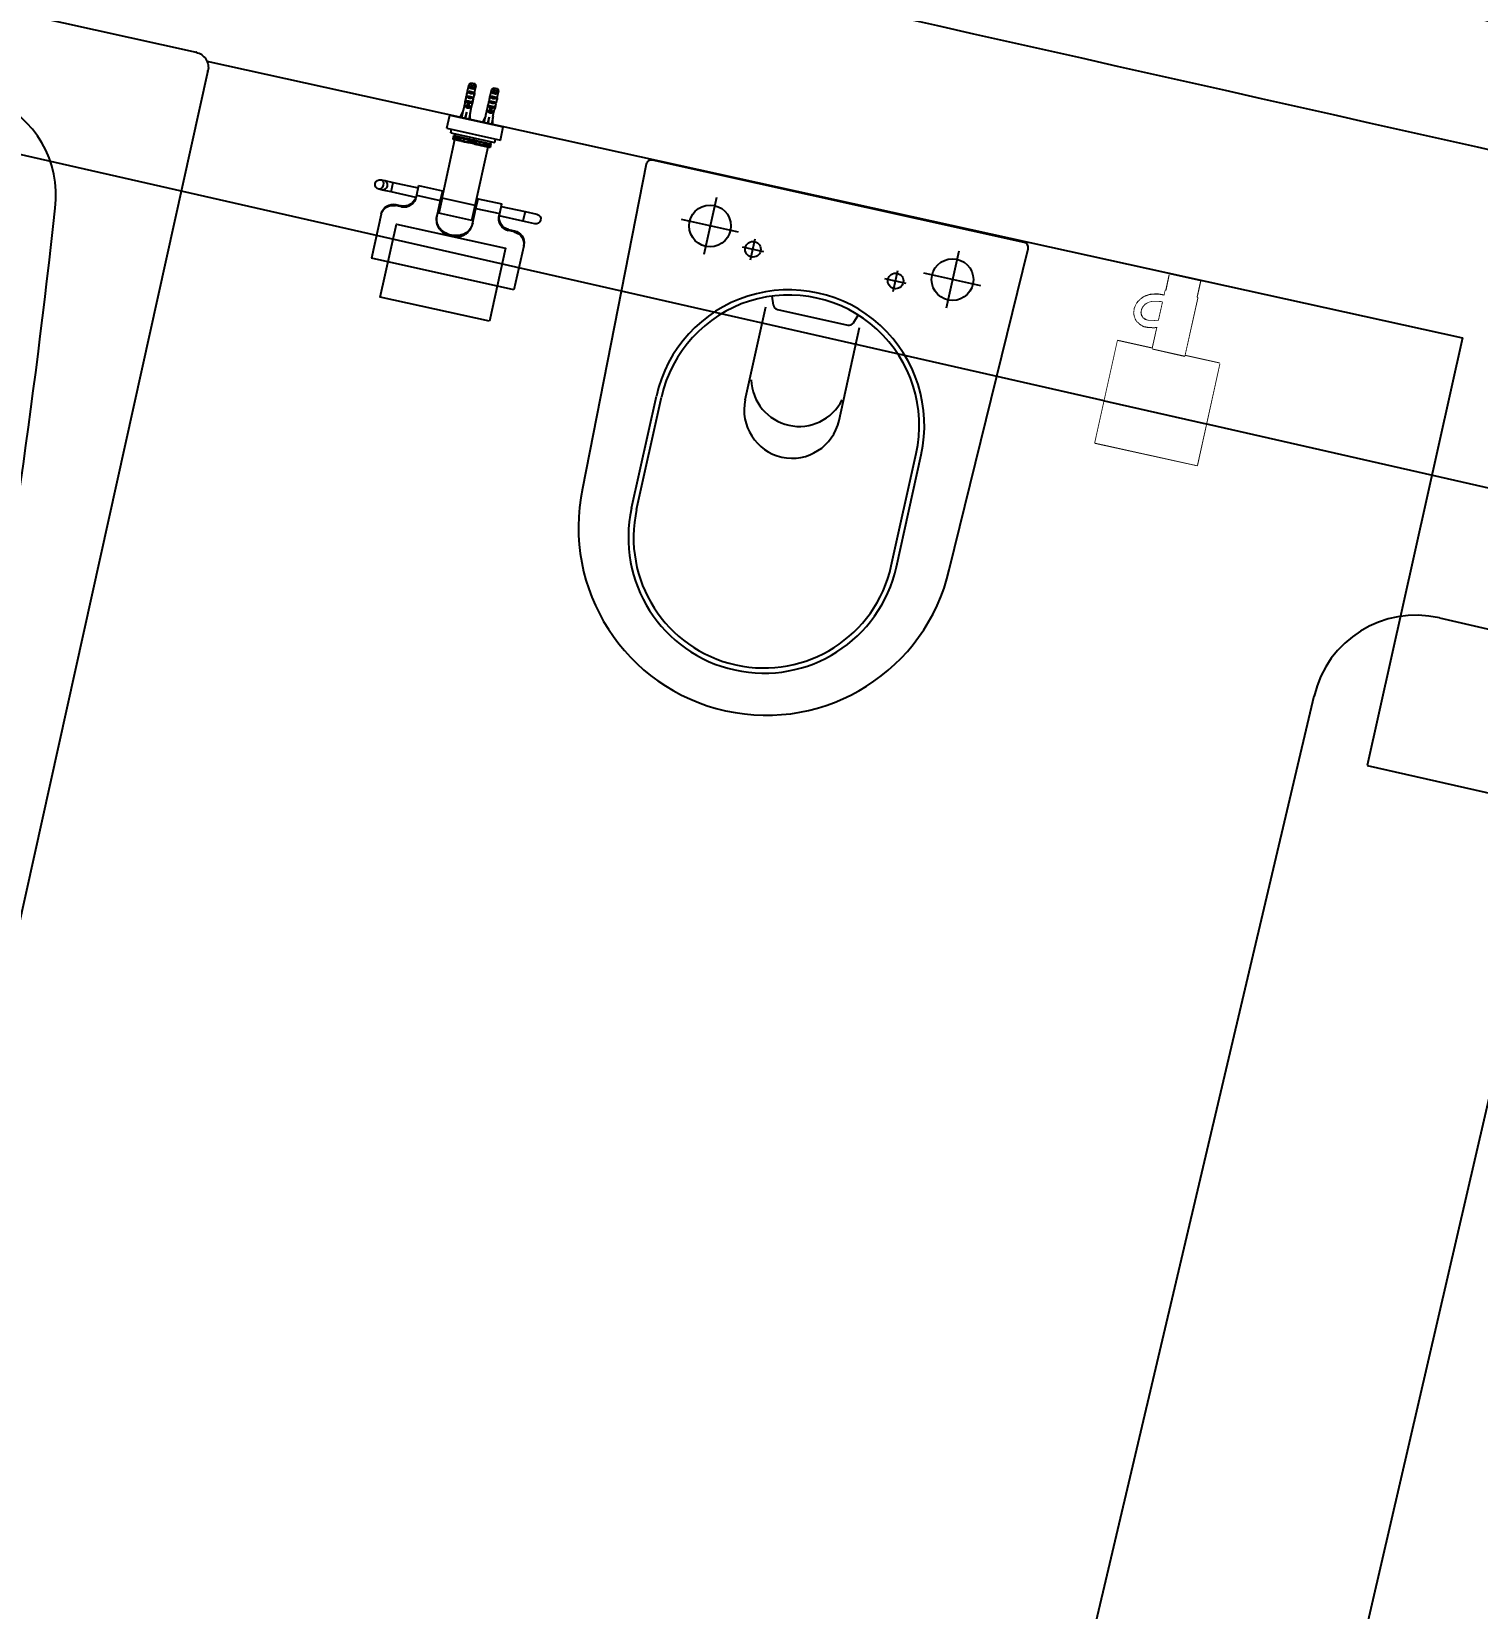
# Model space of a CAD drawing. Extents: x -678889171 to 586587, y -792238163 to 335485.
# Drawn here: x 73571 to 74956, y 25237 to 26748 of the extents above; entities that cross this region are included whole.
import ezdxf

# ---------------------------------------------------------------- set-up
doc = ezdxf.new("R2010")
doc.units = 0
doc.header["$MEASUREMENT"] = 0
doc.set_wipeout_variables(frame=1)
doc.layers.get('0').update_dxf_attribs({"color": 8})
for name, color, linetype in [('E-POW-WIR-NO', 4, 'Continuous'), ('loop line emped', 1, 'Continuous'), ('XR-A-7TH8TH$0$XR-A-TYP-7-8-9-10$0$A-FURN-SANT', 252, 'Continuous'), ('XR-A-7TH8TH$0$XR-A-TYP-7-8-9-10$0$A-WALL', 252, 'Continuous'), ('XR-A-7TH8TH$0$XR-A-TYP-7-8-9-10$0$TYPICAL TYPES$0$WC-OUTL', 252, 'Continuous'), ('XR-A-9TH-FLOOR$0$A-WALL', 252, 'Continuous')]:
    doc.layers.add(name, color=color, linetype=linetype)

# ---------------------------------------------------------------- blocks, each defined once
blk = doc.blocks.new('XR-A-7TH8TH$0$XR-A-TYP-7-8-9-10$0$TYPICAL TYPES$0$XREF_3BR$0$SE4')
at = {"layer": 'XR-A-7TH8TH$0$XR-A-TYP-7-8-9-10$0$A-FURN-SANT'}
for p, q in [((416.2, 481.1), (410.3, 481.1)), ((410.3, 475.3), (410.3, 481.1)), ((411.2, 479.3), (415.2, 479.3)), ((411.2, 479.3), (411.2, 478.3)), ((411.5, 482.3), (414.9, 482.3)), ((415.2, 479.3), (415.2, 478.3)), ((416.2, 475.3), (416.2, 481.1)), ((435.2, 481.1), (429.3, 481.1)), ((429.3, 475.3), (429.3, 481.1)), ((430.2, 479.3), (434.2, 479.3)), ((430.2, 479.3), (430.2, 478.3)), ((430.5, 482.3), (433.9, 482.3)), ((434.2, 479.3), (434.2, 478.3)), ((435.2, 475.3), (435.2, 481.1)), ((410.2, 473.4), (410.4, 473.4)), ((410.2, 468.4), (410.2, 466.8)), ((410.2, 467.5), (410.5, 467.5)), ((410.3, 475.3), (410.3, 475.2)), ((410.3, 475.2), (410.3, 475.2)), ((415.2, 478.3), (411.2, 478.3)), ((411.2, 475.3), (415.2, 475.3)), ((411.2, 475.3), (411.2, 474.3)), ((415.2, 474.3), (411.2, 474.3)), ((411.2, 471.3), (415.2, 471.3)), ((411.2, 471.3), (411.2, 470.3)), ((415.2, 470.3), (411.2, 470.3)), ((411.2, 467.3), (412.5, 467.3)), ((411.2, 467.3), (411.2, 466.4)), ((412.5, 466.4), (411.2, 466.4)), ((412.5, 467.3), (412.5, 467.5)), ((413.2, 467.3), (412.5, 467.3)), ((412.5, 463.8), (412.5, 467.3)), ((414, 467.3), (413.2, 467.3)), ((414, 467.3), (414, 467.5)), ((414, 467.3), (415.2, 467.3)), ((414, 463.8), (414, 467.3)), ((415.2, 466.4), (414, 466.4)), ((415.2, 475.3), (415.2, 474.3)), ((415.2, 471.3), (415.2, 470.3)), ((415.2, 467.3), (415.2, 466.4)), ((416.2, 467.5), (415.9, 467.5)), ((416.2, 473.4), (416, 473.4)), ((416.2, 475.3), (416.2, 475.2)), ((416.2, 475.2), (416.2, 475.2)), ((416.2, 466.8), (416.2, 468.4)), ((429.2, 473.4), (429.4, 473.4)), ((429.2, 468.4), (429.2, 466.8)), ((429.2, 467.5), (429.5, 467.5)), ((429.3, 475.3), (429.3, 475.2)), ((429.3, 475.2), (429.3, 475.2)), ((434.2, 478.3), (430.2, 478.3)), ((430.2, 475.3), (434.2, 475.3)), ((430.2, 475.3), (430.2, 474.3)), ((434.2, 474.3), (430.2, 474.3)), ((430.2, 471.3), (434.2, 471.3)), ((430.2, 471.3), (430.2, 470.3)), ((434.2, 470.3), (430.2, 470.3)), ((430.2, 467.3), (431.5, 467.3)), ((430.2, 467.3), (430.2, 466.4)), ((431.5, 466.4), (430.2, 466.4)), ((431.5, 467.3), (431.5, 467.5)), ((432.2, 467.3), (431.5, 467.3)), ((431.5, 463.8), (431.5, 467.3)), ((433, 467.3), (432.2, 467.3)), ((433, 467.3), (433, 467.5)), ((433, 467.3), (434.2, 467.3)), ((433, 463.8), (433, 467.3)), ((434.2, 466.4), (433, 466.4)), ((434.2, 475.3), (434.2, 474.3)), ((434.2, 471.3), (434.2, 470.3)), ((434.2, 467.3), (434.2, 466.4)), ((435.2, 467.5), (434.9, 467.5)), ((435.2, 473.4), (435, 473.4)), ((435.2, 475.3), (435.2, 475.2)), ((435.2, 475.2), (435.2, 475.2)), ((435.2, 466.8), (435.2, 468.4)), ((409, 452.8), (410.2, 458.3)), ((410.2, 459.3), (410.3, 459.3)), ((410.2, 459.3), (410.2, 458.3)), ((410.3, 465.7), (410.3, 465.7)), ((410.3, 465.7), (410.3, 465.5)), ((410.3, 459.3), (410.3, 465.5)), ((411.2, 463.3), (412.5, 463.3)), ((411.2, 463.3), (411.2, 462.4)), ((415.2, 462.4), (411.2, 462.4)), ((414, 463.8), (412.5, 463.8)), ((412.5, 463.2), (412.5, 463.8)), ((414, 463.2), (412.5, 463.2)), ((413.2, 452.8), (413.2, 458.3)), ((414, 463.2), (414, 463.8)), ((414, 463.3), (415.2, 463.3)), ((415.2, 463.3), (415.2, 462.4)), ((416.2, 465.7), (416.2, 465.5)), ((416.2, 465.7), (416.2, 465.7)), ((416.2, 459.3), (416.2, 465.5)), ((416.2, 459.3), (416.2, 459.3)), ((416.2, 458.3), (416.2, 459.3)), ((417.5, 452.8), (416.2, 458.3)), ((428, 452.8), (429.2, 458.3)), ((429.3, 459.3), (429.2, 459.3)), ((429.2, 459.3), (429.2, 458.3)), ((429.3, 465.7), (429.3, 465.7)), ((429.3, 465.7), (429.3, 465.5)), ((429.3, 459.3), (429.3, 465.5)), ((430.2, 463.3), (431.5, 463.3)), ((430.2, 463.3), (430.2, 462.4)), ((434.2, 462.4), (430.2, 462.4)), ((433, 463.8), (431.5, 463.8)), ((431.5, 463.2), (431.5, 463.8)), ((433, 463.2), (431.5, 463.2)), ((432.2, 452.8), (432.2, 458.3)), ((433, 463.2), (433, 463.8)), ((433, 463.3), (434.2, 463.3)), ((434.2, 463.3), (434.2, 462.4)), ((435.2, 465.7), (435.2, 465.5)), ((435.2, 465.7), (435.2, 465.7)), ((435.2, 459.3), (435.2, 465.5)), ((435.2, 459.3), (435.2, 459.3)), ((435.2, 458.3), (435.2, 459.3)), ((436.5, 452.8), (435.2, 458.3)), ((445.2, 452.8), (400.2, 452.8)), ((400.2, 441.8), (400.2, 452.8)), ((445.2, 441.8), (400.2, 441.8)), ((404.2, 438.8), (404.2, 441.8)), ((441.2, 438.8), (441.2, 441.8)), ((445.2, 441.8), (445.2, 452.8)), ((441.2, 438.8), (404.2, 438.8)), ((407.2, 437.1), (407.2, 437.1)), ((407.2, 434.3), (407.2, 437.1)), ((407.7, 437.1), (407.2, 437.1)), ((407.2, 437.1), (407.2, 434.3)), ((407.5, 434.3), (407.2, 434.3)), ((407.2, 434.3), (407.2, 434.3)), ((407.2, 434.3), (407.2, 434.1)), ((407.2, 434.3), (407.2, 434.1)), ((407.2, 434.1), (407.2, 434.1)), ((407.2, 434.1), (407.4, 434.1)), ((407.4, 434.3), (407.4, 434.1)), ((407.4, 434.1), (407.5, 434.1)), ((407.5, 434.3), (407.5, 434.1)), ((408, 434.1), (407.5, 434.1)), ((407.7, 438.8), (407.7, 437.1)), ((408, 437.1), (407.7, 437.1)), ((407.8, 436.2), (407.8, 437.1)), ((407.8, 437.1), (407.8, 436.5)), ((407.9, 436.5), (407.8, 436.5)), ((407.8, 436.5), (407.8, 436.2)), ((407.8, 436.2), (407.8, 436.2)), ((407.8, 436.2), (407.9, 436.2)), ((407.9, 437.1), (407.9, 436.5)), ((407.9, 436.5), (408, 436.5)), ((407.9, 436.2), (407.9, 436.5)), ((407.9, 436.2), (408.4, 436.2)), ((408.2, 437.1), (408, 437.1)), ((408, 436.5), (408, 437.1)), ((408, 437.1), (408, 436.5)), ((408.2, 436.5), (408, 436.5)), ((408, 434.1), (408, 436.2)), ((408.3, 434.5), (408, 434.5)), ((408.4, 434.3), (408, 434.3)), ((408, 434.1), (408.1, 434.1)), ((408.1, 434.3), (408.1, 434.1)), ((408.1, 434.1), (408.4, 434.1)), ((408.2, 436.5), (408.2, 437.1)), ((409.6, 437.1), (408.2, 437.1)), ((409.9, 436.5), (408.2, 436.5)), ((408.3, 434.5), (408.3, 436.2)), ((408.4, 434.5), (408.3, 434.5)), ((408.4, 436.5), (408.4, 434.5)), ((408.9, 434.5), (408.4, 434.5)), ((408.4, 434.5), (408.4, 434.1)), ((409.6, 434.1), (408.4, 434.1)), ((408.7, 384.8), (408.7, 434.1)), ((408.9, 434.5), (408.9, 436.5)), ((408.9, 434.5), (409.3, 434.5)), ((409.3, 434.5), (409.3, 436.5)), ((409.3, 434.5), (409.6, 434.5)), ((411.7, 437.1), (409.6, 437.1)), ((409.6, 434.5), (409.6, 436.5)), ((409.6, 434.1), (409.6, 434.5)), ((409.6, 434.5), (410.1, 434.5)), ((412, 434.1), (409.6, 434.1)), ((409.9, 436.5), (409.9, 437.1)), ((412.4, 436.5), (409.9, 436.5)), ((410.1, 434.5), (410.1, 436.5)), ((410.1, 434.5), (410.5, 434.5)), ((410.5, 434.5), (410.5, 436.5)), ((410.5, 434.5), (411.3, 434.5)), ((411.3, 434.5), (411.3, 436.5)), ((411.3, 434.5), (411.7, 434.5)), ((412.4, 437.1), (411.7, 437.1)), ((411.7, 434.5), (411.7, 436.5)), ((411.7, 434.5), (412.2, 434.5)), ((412, 434.1), (412, 434.5)), ((413.4, 434.1), (412, 434.1)), ((412.2, 434.5), (412.2, 436.5)), ((412.2, 434.5), (412.8, 434.5)), ((412.8, 437.1), (412.4, 437.1)), ((412.4, 436.5), (412.4, 437.1)), ((412.8, 436.5), (412.4, 436.5)), ((413.6, 437.1), (412.8, 437.1)), ((412.8, 436.5), (412.8, 437.1)), ((413.6, 436.5), (412.8, 436.5)), ((412.8, 434.5), (412.8, 436.5)), ((412.8, 434.5), (416, 434.5)), ((413.4, 434.1), (413.4, 434.5)), ((413.4, 434.1), (413.4, 434.5)), ((413.4, 434.1), (413.4, 434.1)), ((415.6, 437.1), (413.6, 437.1)), ((413.6, 436.5), (413.6, 437.1)), ((415.6, 436.5), (413.6, 436.5)), ((414.2, 434.5), (414.2, 434.1)), ((414.6, 434.1), (414.2, 434.1)), ((414.6, 434.5), (414.6, 434.1)), ((414.7, 434.1), (414.6, 434.1)), ((414.7, 434.1), (414.7, 434.5)), ((414.9, 434.1), (414.7, 434.1)), ((414.9, 434.1), (414.9, 434.5)), ((415.1, 434.1), (414.9, 434.1)), ((415.1, 434.1), (415.1, 434.5)), ((415.9, 434.1), (415.1, 434.1)), ((416.2, 437.1), (415.6, 437.1)), ((415.6, 436.5), (415.6, 437.1)), ((416.2, 436.5), (415.6, 436.5)), ((415.9, 434.1), (415.9, 434.5)), ((416.8, 434.1), (415.9, 434.1)), ((416, 434.5), (416, 436.5)), ((416, 434.5), (419.6, 434.5)), ((418.1, 437.1), (416.2, 437.1)), ((416.2, 436.5), (416.2, 437.1)), ((418.1, 436.5), (416.2, 436.5)), ((416.8, 434.1), (416.8, 434.5)), ((418.5, 434.1), (416.8, 434.1)), ((418.8, 437.1), (418.1, 437.1)), ((418.1, 436.5), (418.1, 437.1)), ((418.8, 436.5), (418.1, 436.5)), ((418.5, 434.1), (418.5, 434.5)), ((419.7, 434.1), (418.5, 434.1)), ((419.3, 437.1), (418.8, 437.1)), ((418.8, 436.5), (418.8, 437.1)), ((419.3, 436.5), (418.8, 436.5)), ((419.5, 437.1), (419.3, 437.1)), ((419.3, 436.5), (419.3, 437.1)), ((419.5, 436.5), (419.3, 436.5)), ((419.6, 437.1), (419.5, 437.1)), ((419.5, 436.5), (419.5, 437.1)), ((419.6, 436.5), (419.5, 436.5)), ((420.2, 437.1), (419.6, 437.1)), ((419.6, 436.5), (419.6, 437.1)), ((420.2, 436.5), (419.6, 436.5)), ((419.6, 434.5), (419.6, 436.5)), ((419.6, 434.5), (420.1, 434.5)), ((419.7, 434.1), (419.7, 434.5)), ((420.4, 434.1), (419.7, 434.1)), ((420.1, 434.5), (420.1, 436.5)), ((420.1, 436.5), (420.1, 434.5)), ((420.1, 434.5), (420.1, 434.5)), ((420.1, 434.5), (420.3, 434.5)), ((420.2, 436.5), (420.2, 437.1)), ((420.2, 437.1), (420.2, 437.1)), ((420.3, 437.1), (420.2, 437.1)), ((420.2, 436.5), (420.2, 437.1)), ((420.2, 436.5), (420.2, 436.5)), ((420.3, 434.5), (420.3, 437.1)), ((420.3, 437.1), (420.6, 437.1)), ((420.3, 434.5), (420.6, 434.5)), ((420.4, 434.1), (420.4, 434.5)), ((420.6, 437.1), (420.8, 437.1)), ((420.6, 434.5), (420.6, 437.1)), ((420.6, 434.5), (420.6, 435.1)), ((420.6, 435.1), (420.8, 435.1)), ((420.6, 434.5), (420.6, 435.1)), ((420.6, 434.5), (420.6, 434.5)), ((420.6, 434.5), (420.6, 434.5)), ((420.6, 434.5), (420.9, 434.5)), ((420.8, 435.1), (420.8, 437.1)), ((420.8, 437.1), (422, 437.1)), ((420.8, 435.1), (422, 435.1)), ((420.9, 434.5), (420.9, 435.1)), ((420.9, 434.5), (421.2, 434.5)), ((421.2, 434.5), (421.2, 435.1)), ((421.3, 434.5), (421.2, 434.5)), ((421.3, 434.5), (421.3, 435.1)), ((421.3, 434.5), (422.4, 434.5)), ((422, 435.1), (422, 437.1)), ((422, 437.1), (422.3, 437.1)), ((422, 435.1), (422.3, 435.1)), ((424.9, 437.1), (422.3, 437.1)), ((422.3, 435.1), (422.3, 437.1)), ((422.3, 435.1), (422.7, 435.1)), ((422.4, 434.5), (422.4, 435.1)), ((422.4, 434.5), (422.7, 434.5)), ((422.7, 435.1), (422.7, 437.1)), ((422.7, 435.4), (422.7, 435.4)), ((422.7, 435.4), (422.9, 435.4)), ((422.7, 434.5), (422.7, 435.4)), ((422.7, 435.4), (422.7, 434.5)), ((422.7, 434.5), (422.7, 435.1)), ((422.7, 434.5), (422.7, 435.1)), ((422.7, 434.5), (422.7, 434.5)), ((422.7, 434.5), (422.7, 434.5)), ((422.7, 434.5), (423, 434.5)), ((422.7, 434.3), (422.7, 434.3)), ((422.9, 435.4), (422.9, 437.1)), ((422.9, 435.4), (424, 435.4)), ((423, 434.5), (423, 435.4)), ((423, 434.5), (424.1, 434.5)), ((423.7, 434.5), (423.7, 434.5)), ((424, 435.4), (424, 437.1)), ((424, 435.4), (424, 437.1)), ((424, 435.4), (424, 435.4)), ((424.1, 437.1), (424.1, 434.5)), ((424.2, 434.5), (424.1, 434.5)), ((424.2, 434.5), (424.2, 437.1)), ((424.2, 434.5), (424.5, 434.5)), ((424.5, 434.5), (424.5, 437.1)), ((424.5, 434.5), (424.8, 434.5)), ((424.8, 434.5), (424.8, 437.1)), ((424.8, 437.1), (424.8, 434.5)), ((424.8, 434.5), (424.8, 434.5)), ((424.8, 434.5), (424.9, 434.5)), ((424.9, 437.1), (425.1, 437.1)), ((424.9, 437.1), (424.9, 434.5)), ((424.9, 434.5), (425.1, 434.5)), ((425, 434.1), (425, 434.5)), ((425.7, 434.1), (425, 434.1)), ((425.1, 434.5), (425.1, 437.1)), ((425.2, 437.1), (425.1, 437.1)), ((425.1, 434.5), (425.4, 434.5)), ((425.8, 437.1), (425.2, 437.1)), ((425.2, 437.1), (425.2, 437.1)), ((425.2, 436.5), (425.2, 437.1)), ((425.2, 437.1), (425.2, 436.5)), ((425.8, 436.5), (425.2, 436.5)), ((425.2, 436.5), (425.2, 436.5)), ((425.4, 434.5), (425.4, 436.5)), ((425.4, 434.5), (425.4, 436.5)), ((425.4, 434.5), (425.8, 434.5)), ((425.4, 434.5), (425.4, 434.5)), ((425.7, 434.1), (425.7, 434.5)), ((426.9, 434.1), (425.7, 434.1)), ((425.9, 437.1), (425.8, 437.1)), ((425.8, 436.5), (425.8, 437.1)), ((425.9, 436.5), (425.8, 436.5)), ((425.8, 434.5), (425.8, 436.5)), ((425.8, 434.5), (429.4, 434.5)), ((426.1, 437.1), (425.9, 437.1)), ((425.9, 436.5), (425.9, 437.1)), ((426.1, 436.5), (425.9, 436.5)), ((426.6, 437.1), (426.1, 437.1)), ((426.1, 436.5), (426.1, 437.1)), ((426.6, 436.5), (426.1, 436.5)), ((427.3, 437.1), (426.6, 437.1)), ((426.6, 436.5), (426.6, 437.1)), ((427.3, 436.5), (426.6, 436.5)), ((426.9, 434.1), (426.9, 434.5)), ((428.6, 434.1), (426.9, 434.1)), ((429.3, 437.1), (427.3, 437.1)), ((427.3, 436.5), (427.3, 437.1)), ((429.3, 436.5), (427.3, 436.5)), ((428.6, 434.1), (428.6, 434.5)), ((429.5, 434.1), (428.6, 434.1)), ((429.9, 437.1), (429.3, 437.1)), ((429.3, 436.5), (429.3, 437.1)), ((429.9, 436.5), (429.3, 436.5)), ((429.4, 434.5), (429.4, 436.5)), ((429.4, 434.5), (432.6, 434.5)), ((429.5, 434.1), (429.5, 434.5)), ((430.4, 434.1), (429.5, 434.1)), ((431.8, 437.1), (429.9, 437.1)), ((429.9, 436.5), (429.9, 437.1)), ((431.8, 436.5), (429.9, 436.5)), ((430.4, 434.1), (430.4, 434.5)), ((430.6, 434.1), (430.4, 434.1)), ((430.6, 434.1), (430.6, 434.5)), ((430.7, 434.1), (430.6, 434.1)), ((430.7, 434.1), (430.7, 434.5)), ((430.8, 434.1), (430.7, 434.1)), ((430.8, 434.1), (430.8, 434.5)), ((431.2, 434.1), (430.8, 434.1)), ((431.2, 434.1), (431.2, 434.5)), ((432.6, 437.1), (431.8, 437.1)), ((431.8, 436.5), (431.8, 437.1)), ((432.6, 436.5), (431.8, 436.5)), ((432, 434.1), (432, 434.5)), ((432, 434.5), (432, 434.1)), ((433.4, 434.1), (432, 434.1)), ((432, 434.1), (432, 434.1)), ((433, 437.1), (432.6, 437.1)), ((432.6, 436.5), (432.6, 437.1)), ((433, 436.5), (432.6, 436.5)), ((432.6, 434.5), (432.6, 436.5)), ((432.6, 434.5), (433.3, 434.5)), ((433, 436.5), (433, 437.1)), ((433.7, 437.1), (433, 437.1)), ((435.6, 436.5), (433, 436.5)), ((433.3, 434.5), (433.3, 436.5)), ((433.3, 434.5), (433.7, 434.5)), ((433.4, 434.1), (433.4, 434.5)), ((435.8, 434.1), (433.4, 434.1)), ((435.8, 437.1), (433.7, 437.1)), ((433.7, 434.5), (433.7, 436.5)), ((433.7, 434.5), (434.2, 434.5)), ((434.2, 434.5), (434.2, 436.5)), ((434.2, 434.5), (434.9, 434.5)), ((434.9, 434.5), (434.9, 436.5)), ((434.9, 434.5), (435.3, 434.5)), ((435.3, 434.5), (435.3, 436.5)), ((435.3, 434.5), (435.8, 434.5)), ((435.6, 436.5), (435.6, 437.1)), ((437.2, 436.5), (435.6, 436.5)), ((437.2, 437.1), (435.8, 437.1)), ((435.8, 434.5), (435.8, 436.5)), ((435.8, 434.1), (435.8, 434.5)), ((435.8, 434.5), (436.2, 434.5)), ((437.1, 434.1), (435.8, 434.1)), ((436.2, 434.5), (436.2, 436.5)), ((436.2, 434.5), (436.6, 434.5)), ((436.6, 434.5), (436.6, 436.5)), ((437, 434.5), (436.6, 434.5)), ((436.7, 384.8), (436.7, 434.1)), ((437, 434.5), (437, 436.5)), ((437, 436.2), (437.6, 436.2)), ((437.1, 434.5), (437, 434.5)), ((437.1, 434.5), (437.1, 436.2)), ((437.4, 434.5), (437.1, 434.5)), ((437.1, 434.1), (437.1, 434.5)), ((437.4, 434.3), (437.1, 434.3)), ((437.1, 434.1), (437.3, 434.1)), ((437.4, 437.1), (437.2, 437.1)), ((437.2, 436.5), (437.2, 437.1)), ((437.4, 436.5), (437.2, 436.5)), ((437.3, 434.3), (437.3, 434.1)), ((437.3, 434.1), (437.4, 434.1)), ((437.7, 437.1), (437.4, 437.1)), ((437.4, 436.5), (437.4, 437.1)), ((437.4, 434.1), (437.4, 436.2)), ((437.9, 434.1), (437.4, 434.1)), ((437.5, 436.5), (437.5, 437.1)), ((437.5, 436.5), (437.6, 436.5)), ((437.6, 436.5), (437.6, 437.1)), ((437.6, 436.5), (437.6, 437.1)), ((437.6, 436.5), (437.6, 436.5)), ((437.6, 436.2), (437.6, 436.5)), ((437.6, 436.2), (437.6, 436.5)), ((437.6, 436.2), (437.6, 436.2)), ((437.6, 436.2), (437.7, 436.2)), ((437.7, 438.8), (437.7, 437.1)), ((438.2, 437.1), (437.7, 437.1)), ((437.7, 436.2), (437.7, 437.1)), ((438.2, 434.3), (437.9, 434.3)), ((437.9, 434.3), (437.9, 434.1)), ((437.9, 434.1), (438.1, 434.1)), ((438.1, 434.3), (438.1, 434.1)), ((438.1, 434.1), (438.3, 434.1)), ((438.2, 437.1), (438.3, 437.1)), ((438.2, 434.3), (438.2, 437.1)), ((438.3, 434.3), (438.2, 434.3)), ((438.3, 434.3), (438.3, 437.1)), ((438.3, 434.3), (438.3, 434.1)), ((438.3, 434.1), (438.3, 434.3)), ((438.3, 434.1), (438.3, 434.1)), ((367.7, 388.8), (357.7, 388.8)), ((367.7, 388.8), (367.7, 380.8)), ((387.7, 388.8), (367.7, 388.8)), ((387.7, 382.7), (387.7, 390.8)), ((407.7, 390.8), (387.7, 390.8)), ((407.7, 382.7), (407.7, 390.8)), ((407.7, 382.7), (407.7, 390.8)), ((408.7, 390.8), (407.7, 390.8)), ((437.7, 390.8), (436.7, 390.8)), ((437.7, 390.8), (437.7, 382.7)), ((457.7, 390.8), (437.7, 390.8)), ((437.7, 390.8), (437.7, 382.7)), ((457.7, 390.8), (457.7, 382.7)), ((478.7, 388.8), (457.7, 388.8)), ((478.7, 380.8), (478.7, 388.8)), ((485.8, 388.8), (478.7, 388.8)), ((488.9, 388.8), (485.8, 388.8)), ((357.7, 380.8), (367.7, 380.8)), ((367.7, 380.8), (387.6, 380.8)), ((407.7, 382.7), (387.7, 382.7)), ((387.7, 381.5), (387.7, 382.7)), ((407.7, 369.6), (407.7, 382.7)), ((407.7, 378.8), (408.7, 378.8)), ((408.7, 384.8), (436.7, 384.8)), ((408.7, 372.3), (408.7, 384.8)), ((436.7, 384.8), (436.7, 372.3)), ((436.7, 378.8), (437.7, 378.8)), ((437.7, 382.7), (437.7, 369.6)), ((457.7, 382.7), (437.7, 382.7)), ((457.7, 382.7), (457.7, 381.5)), ((457.8, 380.8), (478.7, 380.8)), ((478.7, 380.8), (485.8, 380.8)), ((485.8, 380.8), (488.9, 380.8)), ((377.7, 371.5), (372.7, 371.5)), ((372.7, 371.5), (372.7, 370.6)), ((372.7, 370.6), (377.7, 370.6)), ((377.7, 370.6), (377.7, 371.5)), ((408.7, 372.3), (436.7, 372.3)), ((467.7, 370.6), (467.7, 371.5)), ((472.7, 371.5), (467.7, 371.5)), ((467.7, 370.6), (472.7, 370.6)), ((472.7, 370.6), (472.7, 371.5)), ((362.7, 361.1), (362.7, 361.9)), ((362.7, 361.1), (362.7, 324.1)), ((482.7, 361.9), (482.7, 361.1)), ((482.7, 361.1), (482.7, 324.1)), ((362.8, 324.1), (482.6, 324.1))]:
    blk.add_line(p, q, dxfattribs=at)
for points in [[(407.2, 434.1), (438.3, 434.1), (438.3, 437.1), (407.2, 437.1)], [(376.8, 294.5), (468.7, 294.5), (468.7, 356), (376.8, 356)]]:
    blk.add_lwpolyline(points, close=True, dxfattribs=at)
for centre, radius, start, end in [((420.6, 434.8), 0.303, 249.713, 266.578), ((420.6, 434.6), 0.191, 245.5072, 295.3419), ((420.8, 433.8), 0.688, 95.9832, 109.0037), ((420.8, 433.9), 0.513, 94.8314, 107.1936), ((421.2, 430.6), 3.86, 76.2872, 96.7169), ((422.3, 434.5), 0.178, 230.815, 271.7767), ((422.9, 435.5), 1.25, 262.2328, 271.7069), ((423.2, 434.5), 0.178, 268.2233, 308.9187), ((424.2, 430.5), 3.94, 82.708, 103.5674), ((424.6, 433.8), 0.688, 70.9963, 84.0168), ((424.6, 433.9), 0.519, 72.5665, 84.4833), ((424.8, 434.8), 0.303, 273.422, 290.287), ((357.7, 384.8), 4, 90, 270), ((488.9, 384.8), 4, 270, 90), ((377.5, 380.8), 10.3, 271.4545, 3.7433), ((377.6, 381.5), 10, 270.7148, 351.5135), ((382.8, 381.5), 4.95, 342.2494, 1.6628), ((462.7, 381.5), 4.95, 178.3503, 197.7376), ((468, 380.8), 10.3, 176.2277, 268.5745), ((467.8, 381.5), 9.96, 188.2757, 269.496), ((372.7, 361.5), 10, 89.9854, 177.4108), ((372.7, 360.6), 9.98, 89.8092, 177.2539), ((472.7, 361.5), 10, 2.5889, 90.0149), ((472.7, 360.6), 9.98, 2.7464, 90.1904), ((374.1, 177.9), 146.7, 94.406, 94.4421), ((472.5, 204.6), 120, 85.1228, 85.1671)]:
    blk.add_arc(centre, radius, start, end, dxfattribs=at)
for centre, major_axis, ratio, start_param, end_param in [((413.2, 473.4), (0, 10.5), 0.285569, 1.403348, 1.570796), ((413.2, 473.4), (0, -6.74), 0.445101, 4.712389, 4.895847), ((413.2, 470.9), (0, 6.74), 0.445101, 1.209195, 1.545119), ((413.2, 471.3), (0, -8.33), 0.359989, 4.738067, 5.192367), ((413.2, 468.4), (0, 8.33), 0.359989, 1.39272, 1.673729), ((413.2, 466.8), (0, 6.74), 0.445101, 1.467863, 1.738244), ((413.2, 477), (0, -10.5), 0.285569, -1.403348, -1.209195), ((413.2, 464.4), (0, 6.74), 0.445101, 1.090818, 1.403348), ((413.2, 480), (3, 0), 0.760351, 3.989655, 5.435123), ((413.2, 476), (3, 0), 0.760351, 3.989655, 5.435123), ((413.2, 472), (3, 0), 0.760351, 3.989655, 5.435123), ((413.2, 468.6), (3, 0), 0.976011, 3.989655, 4.459709), ((413.2, 474.3), (0, -7.06), 0.425017, 6.030505, 6.283185), ((413.2, 474.3), (0, 7.06), 0.425017, 3.141593, 3.394273), ((413.2, 468.6), (3, 0), 0.976011, 4.965069, 5.435123), ((413.2, 471.3), (0, -8.33), 0.359989, 1.090818, 1.545119), ((413.2, 464.4), (0, 6.74), 0.445101, 4.879837, 5.192367), ((413.2, 477), (0, -10.5), 0.285569, 1.209195, 1.403348), ((413.2, 470.9), (0, 6.74), 0.445101, 4.738067, 5.073991), ((413.2, 473.4), (0, 10.5), 0.285569, 4.712389, 4.879837), ((413.2, 473.4), (0, 6.74), 0.445101, 4.528931, 4.712389), ((413.2, 468.4), (0, 8.33), 0.359989, 4.609456, 4.890466), ((413.2, 466.8), (0, 6.74), 0.445101, 4.544941, 4.815322), ((432.2, 473.4), (0, 10.5), 0.285569, 1.403348, 1.570796), ((432.2, 473.4), (0, 6.74), 0.445101, 1.570796, 1.754254), ((432.2, 470.9), (0, 6.74), 0.445101, 1.209195, 1.545119), ((432.2, 471.3), (0, -8.33), 0.359989, 4.738067, 5.192367), ((432.2, 468.4), (0, 8.33), 0.359989, 1.39272, 1.673729), ((432.2, 466.8), (0, 6.74), 0.445101, 1.467863, 1.738244), ((432.2, 477), (0, -10.5), 0.285569, -1.403348, -1.209195), ((432.2, 464.4), (0, 6.74), 0.445101, 1.090818, 1.403348), ((432.2, 480), (3, 0), 0.760351, 3.989655, 5.435123), ((432.2, 476), (3, 0), 0.760351, 3.989655, 5.435123), ((432.2, 472), (3, 0), 0.760351, 3.989655, 5.435123), ((432.2, 468.6), (3, 0), 0.976011, 3.989655, 4.459709), ((432.2, 474.3), (0, -7.06), 0.425017, 6.030505, 6.283185), ((432.2, 474.3), (0, 7.06), 0.425017, 3.141593, 3.394273), ((432.2, 468.6), (3, 0), 0.976011, 4.965069, 5.435123), ((432.2, 471.3), (0, -8.33), 0.359989, 1.090818, 1.545119), ((432.2, 464.4), (0, 6.74), 0.445101, 4.879837, 5.192367), ((432.2, 477), (0, -10.5), 0.285569, 1.209195, 1.403348), ((432.2, 470.9), (0, 6.74), 0.445101, 4.738067, 5.073991), ((432.2, 473.4), (0, 10.5), 0.285569, 4.712389, 4.879837), ((432.2, 473.4), (0, -6.74), 0.445101, 1.387338, 1.570796), ((432.2, 468.4), (0, 8.33), 0.359989, 4.609456, 4.890466), ((432.2, 466.8), (0, 6.74), 0.445101, 4.544941, 4.815322), ((413.2, 471.4), (-0.8, -51.9), 0.055876, -1.314474, -1.20343), ((413.2, 464.6), (3, 0), 0.976011, 3.989655, 5.435123), ((413.2, 471.4), (-2.9, -51.9), 0.014553, 1.205061, 1.316105), ((413.2, 471.4), (2.9, -51.9), 0.014553, -1.316105, -1.205061), ((413.2, 471.4), (0.8, -51.9), 0.055876, 1.20343, 1.314474), ((432.2, 471.4), (-0.8, -51.9), 0.055876, -1.314474, -1.20343), ((432.2, 464.6), (3, 0), 0.976011, 3.989655, 5.435123), ((432.2, 471.4), (-2.9, -51.9), 0.014553, 1.205061, 1.316105), ((432.2, 471.4), (2.9, -51.9), 0.014553, -1.316105, -1.205061), ((432.2, 471.4), (0.8, -51.9), 0.055876, 1.20343, 1.314474), ((420.6, 434.6), (-0.068, 0.171), 0.902963, 2.7256, 3.147611), ((424.8, 434.6), (0.068, 0.171), 0.902963, 3.133356, 3.557585), ((485.8, 384.8), (0, -4), 0.707107, 3.141593, 6.283185), ((488.9, 384.8), (0, -4), 0.707107, 3.141593, 6.283185)]:
    blk.add_ellipse(centre, major_axis=major_axis, ratio=ratio, start_param=start_param, end_param=end_param, dxfattribs=at)
for points in [[(410.3, 481.1), (410.7, 481.5), (411.1, 481.9), (411.5, 482.3)], [(416.2, 481.1), (415.8, 481.5), (415.4, 481.9), (414.9, 482.3)], [(429.3, 481.1), (429.7, 481.5), (430.1, 481.9), (430.5, 482.3)], [(435.2, 481.1), (434.8, 481.5), (434.4, 481.9), (433.9, 482.3)], [(420.6, 434.5), (420.5, 434.5), (420.5, 434.4), (420.6, 434.4)], [(420.5, 434.4), (420.5, 434.4), (420.5, 434.4), (420.6, 434.4)], [(420.8, 434.4), (420.8, 434.4), (420.7, 434.4), (420.7, 434.4)], [(424.7, 434.4), (424.7, 434.4), (424.7, 434.4), (424.7, 434.4)], [(424.8, 434.4), (424.9, 434.4), (424.9, 434.5), (424.9, 434.5)], [(424.8, 434.4), (424.9, 434.4), (424.9, 434.4), (424.9, 434.4)]]:
    blk.add_open_spline(points, degree=3, dxfattribs=at)
for points, knots in [([(420.4, 434.5), (420.4, 434.5), (420.4, 434.5), (420.5, 434.4), (420.5, 434.4)], [0, 0, 0, 0, 0.233221, 1, 1, 1, 1]), ([(420.7, 434.4), (420.8, 434.5), (420.9, 434.5), (421, 434.5), (421.1, 434.5), (421.4, 434.5), (421.5, 434.5), (421.8, 434.4), (422, 434.4), (422.2, 434.4), (422.2, 434.4), (422.3, 434.3)], [0, 0, 0, 0, 0.125, 0.125, 0.25, 0.25, 0.5, 0.5, 0.75, 0.75, 1, 1, 1, 1]), ([(422.1, 434.4), (422.2, 434.4), (422.2, 434.3), (422.2, 434.3), (422.3, 434.3), (422.4, 434.3), (422.5, 434.3), (422.6, 434.3), (422.7, 434.3), (422.7, 434.3)], [0, 0, 0, 0, 0.081315, 0.172885, 0.303173, 0.525174, 0.708317, 0.899275, 1, 1, 1, 1]), ([(422.3, 434.3), (422.3, 434.3), (422.3, 434.3), (422.3, 434.3), (422.4, 434.3), (422.5, 434.3), (422.5, 434.3), (422.6, 434.3), (422.7, 434.3), (422.7, 434.3)], [0, 0, 0, 0, 0.25, 0.25, 0.5, 0.5, 0.75, 0.75, 1, 1, 1, 1]), ([(422.7, 434.3), (422.8, 434.3), (422.8, 434.3), (422.9, 434.3), (423, 434.3), (423, 434.3), (423.1, 434.3), (423.1, 434.3), (423.2, 434.3), (423.2, 434.3)], [0, 0, 0, 0, 0.25, 0.25, 0.5, 0.5, 0.75, 0.75, 1, 1, 1, 1]), ([(422.9, 434.3), (422.9, 434.3), (423, 434.3), (423.1, 434.3), (423.1, 434.3), (423.2, 434.3), (423.3, 434.4), (423.3, 434.4), (423.3, 434.4)], [0, 0, 0, 0, 0.012674, 0.296722, 0.605834, 0.842756, 0.990911, 1, 1, 1, 1]), ([(423.2, 434.3), (423.2, 434.3), (423.2, 434.4), (423.3, 434.4), (423.3, 434.4), (423.5, 434.4), (423.6, 434.4), (423.9, 434.5), (424.1, 434.5), (424.4, 434.5), (424.5, 434.5), (424.7, 434.4)], [0, 0, 0, 0, 0.125, 0.125, 0.25, 0.25, 0.5, 0.5, 0.75, 0.75, 1, 1, 1, 1]), ([(424.8, 434.4), (424.8, 434.4), (424.8, 434.4), (424.9, 434.4), (424.9, 434.4), (424.9, 434.4)], [0, 0, 0, 0, 0.418647, 0.862444, 1, 1, 1, 1]), ([(424.9, 434.4), (424.9, 434.4), (425, 434.4), (425, 434.5), (425, 434.5)], [0, 0, 0, 0, 0.310918, 1, 1, 1, 1]), ([(407.7, 370.5), (407.7, 368.6), (408, 366.9), (409.4, 363.5), (410.4, 362.1), (412.5, 360.2), (413.3, 359.6), (414.9, 358.6), (415.8, 358.2), (418.6, 357.2), (420.6, 356.8), (424.7, 356.8), (426.8, 357.2), (429.6, 358.2), (430.5, 358.6), (432.1, 359.6), (432.9, 360.1), (434.3, 361.4), (434.9, 362.1), (435.9, 363.6), (436.3, 364.4), (437.4, 366.8), (437.7, 368.6), (437.7, 370.5)], [0, 0, 0, 0, 0.125, 0.125, 0.25, 0.25, 0.3125, 0.3125, 0.375, 0.375, 0.5, 0.5, 0.625, 0.625, 0.6875, 0.6875, 0.75, 0.75, 0.8125, 0.8125, 0.875, 0.875, 1, 1, 1, 1]), ([(437.7, 369.6), (437.7, 367.7), (437.4, 366), (436, 362.6), (435, 361.2), (432.9, 359.3), (432.2, 358.7), (430.5, 357.7), (429.6, 357.3), (426.8, 356.3), (424.8, 356), (420.7, 356), (418.6, 356.3), (415.8, 357.3), (414.9, 357.7), (413.3, 358.7), (412.5, 359.3), (411.2, 360.5), (410.6, 361.2), (409.5, 362.7), (409.1, 363.5), (408, 365.9), (407.7, 367.7), (407.7, 369.6)], [0, 0, 0, 0, 0.125, 0.125, 0.25, 0.25, 0.3125, 0.3125, 0.375, 0.375, 0.5, 0.5, 0.625, 0.625, 0.6875, 0.6875, 0.75, 0.75, 0.8125, 0.8125, 0.875, 0.875, 1, 1, 1, 1])]:
    blk.add_open_spline(points, degree=3, knots=knots, dxfattribs=at)
blk = doc.blocks.new('XR-A-7TH8TH$0$XR-A-TYP-7-8-9-10$0$TYPICAL TYPES$0$XREF_3BR$0$YHFH')
at = {"layer": 'XR-A-7TH8TH$0$XR-A-TYP-7-8-9-10$0$A-FURN-SANT'}
for p, q in [((3812.9, 8626), (3812.9, 8570.1)), ((4093.3, 8605.1), (3983.3, 8605.1)), ((4093.3, 8600), (3983.3, 8600)), ((3785, 8598.1), (3840.8, 8598.1)), ((3825.9, 8534.2), (3825.9, 8555.2)), ((3836.2, 8545.1), (3815.7, 8545.1)), ((3873.8, 8514.4), (3865.7, 8517.3)), ((3968.3, 8521.1), (3877.1, 8521.1)), ((3877.1, 8440.4), (3877.1, 8509.7)), ((3873.8, 8435.7), (3865.7, 8432.8)), ((3968.3, 8429), (3877.1, 8429)), ((3836.2, 8405.1), (3815.7, 8405.1)), ((3825.9, 8415.9), (3825.9, 8394.9)), ((3812.9, 8388), (3812.9, 8332.1)), ((3785, 8360.1), (3840.8, 8360.1)), ((4093.3, 8350.1), (3983.3, 8350.1)), ((4093.3, 8345.1), (3983.3, 8345.1))]:
    blk.add_line(p, q, dxfattribs=at)
blk.add_lwpolyline([(3763.3, 8292.6, 0.420556), (3768.4, 8287.6), (4085, 8295.1, 0.990797), (4085, 8655.1), (3768.3, 8662.6, 0.414202), (3763.3, 8657.6)], format="xyb", close=True, dxfattribs=at)
for centre, radius in [((3812.9, 8598.1), 20), ((3825.9, 8545.1), 7.5), ((3825.9, 8405.1), 7.5), ((3812.9, 8360.1), 20)]:
    blk.add_circle(centre, radius, dxfattribs=at)
for centre, radius, start, end in [((3983.3, 8475.1), 130, 90, 270), ((3983.3, 8475.1), 125, 90, 270), ((4093.3, 8475.1), 130, 270, 90), ((4093.3, 8475.1), 125, 270, 90), ((3872.1, 8509.7), 5, 0, 70.2415), ((3937.1, 8475.1), 46, 284.2033, 75.7967), ((3968.3, 8475.1), 46, 270, 90), ((3872.1, 8440.4), 5, 289.7585, 0)]:
    blk.add_arc(centre, radius, start, end, dxfattribs=at)
blk = doc.blocks.new('XR-A-7TH8TH$0$XR-A-TYP-7-8-9-10$0$TYPICAL TYPES$0$Main builing-00$0$210915_PA_Layout$0$Xref_Tower B_01-09F|Gutter1')
at = {"layer": 'XR-A-7TH8TH$0$XR-A-TYP-7-8-9-10$0$A-FURN-SANT'}
for points in [[(0, 0), (0.1, 0), (0.1, -0.1), (0, -0.1)], [(0.01, -0.01), (0.09, -0.01), (0.09, -0.09), (0.01, -0.09)]]:
    blk.add_lwpolyline(points, close=True, dxfattribs=at)
blk.add_wipeout([(0, 0), (0, -0.1), (0.1, -0.1), (0.1, 0)]).dxf.layer = 'XR-A-7TH8TH$0$XR-A-TYP-7-8-9-10$0$A-FURN-SANT'
blk = doc.blocks.new('XR-A-7TH8TH$0$XR-A-TYP-7-8-9-10$0$TYPICAL TYPES$0$Main builing-00$0$210915_PA_Layout$0$A$C42064D30')
at = {"layer": 'XR-A-7TH8TH$0$XR-A-TYP-7-8-9-10$0$A-FURN-SANT'}
for points in [[(-11.5, -50), (-14.5, -50), (-15, 0), (15, 0), (14.5, -50), (11.5, -50)], [(-14.8, -15.6), (-15, 0), (15, 0), (14.8, -15.6)], [(-13.5, -14.8), (13.5, -14.8)], [(-12.4, -11.8), (12.4, -11.8)], [(15.7, -16.2), (-15.7, -16.2)], [(-11.5, -36.4), (-11.5, -50)], [(11.5, -36.4), (11.5, -50)]]:
    blk.add_lwpolyline(points, dxfattribs=at)
blk.add_lwpolyline([(-15.7, -72.9), (15.7, -72.9), (15.7, -16.2), (13.5, -14.8), (12.4, -11.8), (12.9, -11.2), (12.9, -9.3), (10.9, -7.6), (8.2, -6.9), (-8.2, -6.9), (-10.9, -7.6), (-12.9, -9.3), (-12.9, -11.2), (-12.4, -11.8), (-13.5, -14.8), (-15.7, -16.2)], close=True, dxfattribs=at)
for points in [[(-15.6, -20.9, 0.127976), (-30.7, -24, 0.250832), (-40.6, -37.9, 0.487455), (-25.2, -53.6, 0.040635), (-15.7, -51.7, 0.040635)], [(-15.7, -26.9, 0.129566), (-28, -29.4, 0.250832), (-34.7, -38.7, 0.487455), (-25.9, -47.6, 0.048655), (-15.7, -45.5, 0.044421)]]:
    blk.add_lwpolyline(points, format="xyb", dxfattribs=at)
blk.add_circle((0, -36.4), 11.5, dxfattribs=at)
blk.add_arc((0, -36.4), 11.5, 0, 180, dxfattribs=at)
blk.add_wipeout([(15.7, -72.9), (15.7, -16.2), (14.8, -15.6), (14.8, 0), (-15, 0), (-14.8, -15.6), (-15.7, -16.2), (-15.7, -20.9), (-19.5, -21), (-24.7, -21.8), (-29.7, -23.4), (-34.1, -26.2), (-37.5, -29.9), (-40.1, -34.8), (-40.8, -39.3), (-40.4, -43.4), (-38.8, -47.1), (-36.4, -50.1), (-33, -52.2), (-28.5, -53.7), (-23.9, -53.5), (-19.1, -52.7), (-15.7, -51.7), (-15.7, -45.5), (-19.5, -46.5), (-25, -47.6), (-28.9, -47.6), (-31.1, -46.5), (-33.4, -44.5), (-34.6, -41.5), (-34.6, -38), (-33.8, -35.3), (-32.2, -32.5), (-29.8, -30.5), (-26.1, -28.5), (-21.9, -27.4), (-17.6, -26.8), (-15.7, -26.9), (-15.7, -20.9), (-15.7, -72.9)]).dxf.layer = 'XR-A-7TH8TH$0$XR-A-TYP-7-8-9-10$0$A-FURN-SANT'
blk = doc.blocks.new('XR-A-7TH8TH$0$XR-A-TYP-7-8-9-10$0$TYPICAL TYPES$0$MILANO-P')
at = {"layer": 'XR-A-7TH8TH$0$XR-A-TYP-7-8-9-10$0$A-FURN-SANT'}
for points in [[(-1.4999, 0.339, -0.414214), (-1.4849, 0.354), (-0.015, 0.354, -0.414214), (0, 0.339), (0, 0), (0, -0.36, -0.414214), (-0.015, -0.375), (-1.4849, -0.375, -0.414214), (-1.4999, -0.36), (-1.4999, 0)], [(-1.4199, 0, 0.055547), (-1.3954, -0.2201, 0.33996), (-1.3016, -0.2981, 0.039111), (-0.175, -0.2604, 0.335926), (-0.0861, -0.1787, 0.044948), (-0.07, 0, 0.050887), (-0.0861, 0.1577, 0.335926), (-0.175, 0.2393, 0.039111), (-1.3016, 0.277, 0.33996), (-1.3954, 0.1991, 0.061333)]]:
    blk.add_lwpolyline(points, format="xyb", close=True, dxfattribs=at)
for points in [[(-0.2, 0.0736), (-0.2, 0), (-0.2, 0.0736), (-0.2, 0.0925, 0.376208), (-0.2869, 0.1917, 0.023235), (-0.7497, 0.2311, -0.012687), (-1.0028, 0.2473, 0.103858), (-1.1399, 0.249, 0.158501), (-1.2599, 0.219)], [(-0.2, 0.0836, 0.414214), (-0.3, 0.1836, 0.063793), (-0.9591, 0.1883, 0.387439), (-1.0499, 0.0887), (-1.0499, 0), (-1.0499, -0.1098, 0.387439), (-0.9591, -0.2094, 0.063793), (-0.3, -0.2046, 0.414214), (-0.2, -0.1046)], [(-1.2599, -0.24, 0.158501), (-1.1399, -0.27, 0.103858), (-1.0028, -0.2683, -0.012687), (-0.7497, -0.2521, 0.023235), (-0.2869, -0.2127, 0.376208), (-0.2, -0.1136), (-0.2, -0.0947), (-0.2, 0), (-0.2, -0.0947)]]:
    blk.add_lwpolyline(points, format="xyb", dxfattribs=at)
for radius, start, end in [(0.044, 0, 180), (0.0265, 0, 180), (0.044, 180, 0), (0.0265, 180, 0)]:
    blk.add_arc((-0.27, 0), radius, start, end, dxfattribs=at)
for p in [(-0.015, 0.354, 0), (-0.015, 0.354, 0), (0, 0.339, 0), (0, 0.339, 0), (-1.4849, -0.375)]:
    blk.add_point(p, dxfattribs=at)
at = {"layer": 'XR-A-7TH8TH$0$XR-A-TYP-7-8-9-10$0$TYPICAL TYPES$0$WC-OUTL'}
for p in [(-1.4999, 0.339, 0), (0, -0.36), (-0.015, -0.375)]:
    blk.add_point(p, dxfattribs=at)
blk = doc.blocks.new('XR-A-7TH8TH')
at = {"layer": 'XR-A-7TH8TH$0$XR-A-TYP-7-8-9-10$0$A-FURN-SANT'}
for p, q in [((77742.6, 12932.5), (77651.3, 12522.7)), ((77651.3, 12522.7), (79209.1, 12170))]:
    blk.add_line(p, q, dxfattribs=at)
at = {"layer": 'XR-A-7TH8TH$0$XR-A-TYP-7-8-9-10$0$A-WALL'}
for centre, radius, start, end in [((-83519.8, -702509.7), 733692.8, 77.1924124, 77.3298554), ((-65773.2, -624197.3), 653274.8, 77.1654853, 77.3638839), ((173566.7, 456620.2), 455477.4, 257.550441, 257.894518)]:
    blk.add_arc(centre, radius, start, end, dxfattribs=at)
at = {"layer": 'XR-A-7TH8TH$0$XR-A-TYP-7-8-9-10$0$A-FURN-SANT', "extrusion": (-1.67474e-08, -7.41235e-08, 1), "xscale": 1000.000000000009, "yscale": 1000.000000000009, "zscale": 1000.000000000009, "rotation": 77.50036529020481}
blk.add_blockref('XR-A-7TH8TH$0$XR-A-TYP-7-8-9-10$0$TYPICAL TYPES$0$MILANO-P', (76177.3, 13284.1, 0), dxfattribs=at)
at = {"layer": 'XR-A-7TH8TH$0$XR-A-TYP-7-8-9-10$0$A-FURN-SANT', "extrusion": (2.16222e-07, -4.82569e-08, -1), "xscale": 1.166667827585024, "yscale": 1.166667827585024, "zscale": -1.166667827585024, "rotation": 12.47932474560273}
blk.add_blockref('XR-A-7TH8TH$0$XR-A-TYP-7-8-9-10$0$TYPICAL TYPES$0$XREF_3BR$0$SE4', (-77164.9, 12517.9, 0), dxfattribs=at)
at = {"layer": 'XR-A-7TH8TH$0$XR-A-TYP-7-8-9-10$0$A-FURN-SANT', "extrusion": (-2.16222e-07, 4.82569e-08, 1), "rotation": 257.5206752543974}
blk.add_blockref('XR-A-7TH8TH$0$XR-A-TYP-7-8-9-10$0$TYPICAL TYPES$0$XREF_3BR$0$YHFH', (69682.7, 18569.1, 0), dxfattribs=at)
at = {"layer": 'XR-A-7TH8TH$0$XR-A-TYP-7-8-9-10$0$A-FURN-SANT', "extrusion": (2.16222e-07, -4.82568e-08, -1), "xscale": 1000.000000000007, "yscale": 1000.000000000007, "zscale": -1000.000000000002, "rotation": 12.48155058354798}
blk.add_blockref('XR-A-7TH8TH$0$XR-A-TYP-7-8-9-10$0$TYPICAL TYPES$0$Main builing-00$0$210915_PA_Layout$0$Xref_Tower B_01-09F|Gutter1', (-77509.7, 12908, 0), dxfattribs=at)
at = {"layer": 'XR-A-7TH8TH$0$XR-A-TYP-7-8-9-10$0$A-FURN-SANT', "extrusion": (-2.16222e-07, 4.82568e-08, 1), "rotation": 347.5184494164521}
blk.add_blockref('XR-A-7TH8TH$0$XR-A-TYP-7-8-9-10$0$TYPICAL TYPES$0$Main builing-00$0$210915_PA_Layout$0$A$C42064D30', (77476.6, 12990, 0), dxfattribs=at)
at = {"layer": 'XR-A-7TH8TH$0$XR-A-TYP-7-8-9-10$0$A-FURN-SANT'}
blk.add_line((76539.2, 13197.6), (77742.6, 12932.5), dxfattribs=at)

msp = doc.modelspace()

# ---------------------------------------------------------------- block references
at = {"layer": 'XR-A-9TH-FLOOR$0$A-WALL'}
msp.add_blockref('XR-A-7TH8TH', (-2800.4, 13522.1), dxfattribs=at)

# ---------------------------------------------------------------- next in the draw order: linework, layer by layer
at = {"color": 240, "true_color": 0xed1f24}
for p, q in [((74920, 26186.3, 0), (77369.7, 25618.2, 0)), ((74195.6, 23544.8, -1.9), (74800, 26111.4, -0.1))]:
    msp.add_line(p, q, dxfattribs=at)
at = {"color": 240, "true_color": 0xed1f24, "extrusion": (-0.000182618, -0.00078897, 1)}
msp.add_arc((74897.4, 26088.8, -34.3), 100, 76.9676, 166.9676, dxfattribs=at)
at = {"layer": 'E-POW-WIR-NO', "color": 4}
msp.add_line((73450.8, 26655.1, 0), (76490.7, 25964.6, 0), dxfattribs=at)
at = {"layer": 'loop line emped', "color": 3}
msp.add_line((74494.7, 23680.8, 0), (75025.3, 25975.6, 0), dxfattribs=at)

doc.saveas('drawing.dxf')
